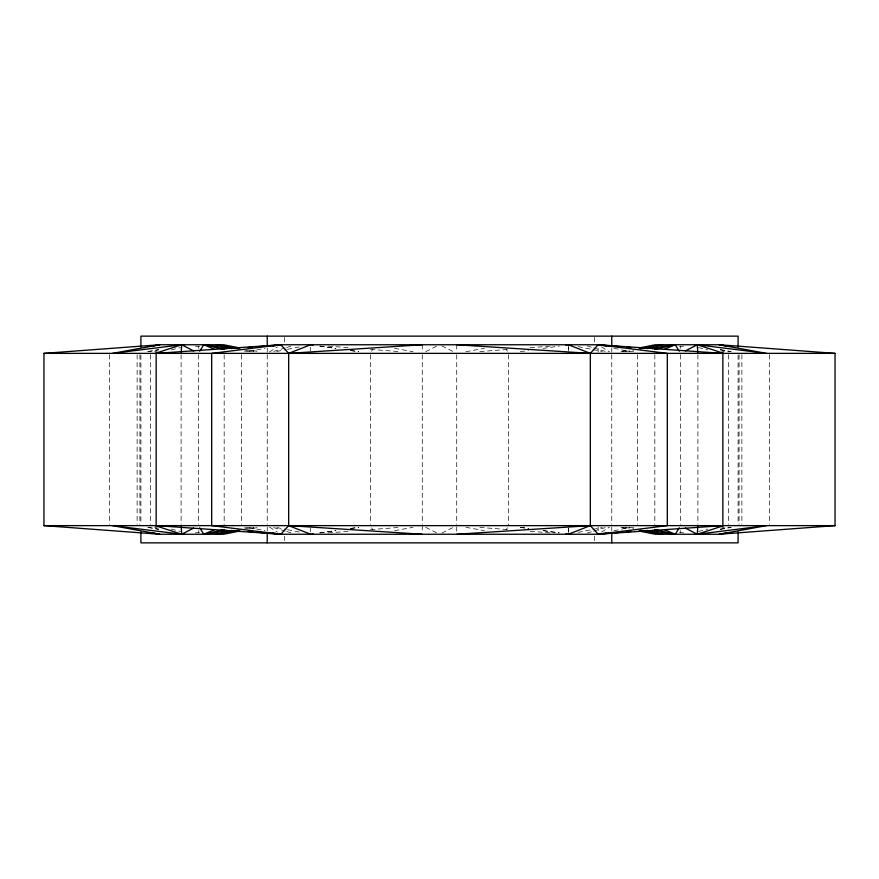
<?xml version="1.0" encoding="UTF-8"?>
<svg xmlns="http://www.w3.org/2000/svg" width="879" height="879" viewBox="0 0 879 879"><rect width="100%" height="100%" fill="white"/><g stroke="black" fill="none" stroke-linecap="round" stroke-linejoin="round"><path stroke-width="0.66" stroke-dasharray="4.39 3.3" d="M371.674 351.215L372.751 349.062M506.249 529.938L507.326 527.785M269.501 351.93L277.434 346.908M601.566 532.092L609.499 527.07M425.722 351.644L437.204 345.897M441.796 533.103L453.278 527.356M273.71 351.413L285.378 347.886M286.675 347.491L291.85 345.93M587.15 533.07L592.325 531.509M593.622 531.114L605.29 527.587M171.306 349.919L180.525 347.513M698.475 531.487L707.694 529.081M249.284 351.644L265.062 348.205M613.938 530.795L629.716 527.356M147.98 351.699L158.736 349.479M720.264 529.521L731.02 527.301M276.654 351.479L286.082 349.6M287.422 349.326L300.882 346.634M578.118 532.366L591.578 529.674M592.918 529.4L602.346 527.521M621.014 351.545L626.298 350.501M252.702 528.499L257.986 527.455M154.638 351.589L157.341 351.084M721.659 527.916L724.362 527.411M465.936 351.688L484.362 348.348M394.638 530.652L413.064 527.312M622.574 351.556L629.331 350.424M249.669 528.576L256.426 527.444M147.914 351.644L158.703 349.919M720.297 529.081L731.086 527.356M520.401 351.644L528.499 350.501M543.046 348.392L559.319 346.095M319.967 532.905L335.954 530.608M350.611 528.499L358.599 527.356M319.681 532.905L335.756 530.608M350.501 528.499L358.533 527.356M625.266 351.534L633.374 350.435M245.626 528.565L253.734 527.466M629.408 351.589L634.836 351.04M679.621 346.535L683.686 346.117M195.314 532.883L199.379 532.465M244.164 527.96L249.592 527.411M479.868 351.578L508.458 349.381M530.246 347.699L550.661 346.117M328.339 532.883L348.754 531.301M370.542 529.619L399.132 527.422M328.339 346.117L348.754 347.699M370.542 349.381L399.132 351.578M479.868 527.422L508.458 529.619M530.246 531.301L550.661 532.883M195.314 346.117L199.379 346.535M244.164 351.04L249.592 351.589M629.408 527.411L634.836 527.96M679.621 532.465L683.686 532.883M245.626 350.435L253.734 351.534M625.266 527.466L633.374 528.565M319.681 346.095L335.756 348.392M350.501 350.501L358.533 351.644M520.467 527.356L528.499 528.499M543.244 530.608L559.319 532.905M319.967 346.095L335.954 348.392M350.611 350.501L358.599 351.644M520.401 527.356L528.389 528.499M543.046 530.608L559.033 532.905M720.297 349.919L731.086 351.644M147.914 527.356L158.703 529.081M249.669 350.424L256.426 351.556M622.574 527.444L629.331 528.576M394.638 348.348L413.064 351.688M465.936 527.312L484.362 530.652M721.659 351.084L724.362 351.589M154.638 527.411L157.341 527.916M252.702 350.501L257.986 351.545M621.014 527.455L626.298 528.499M578.118 346.634L591.578 349.326M592.918 349.6L602.346 351.479M276.654 527.521L286.082 529.4M287.422 529.674L300.882 532.366M720.264 349.479L731.02 351.699M147.98 527.301L158.736 529.521M613.938 348.205L629.716 351.644M249.284 527.356L265.062 530.795M698.475 347.513L707.694 349.919M171.306 529.081L180.525 531.487M587.15 345.93L592.325 347.491M593.622 347.886L605.29 351.413M273.71 527.587L285.378 531.114M286.675 531.509L291.85 533.07M441.796 345.897L453.278 351.644M425.722 527.356L437.204 533.103M601.566 346.908L609.499 351.93M269.501 527.07L277.434 532.092M506.249 349.062L507.326 351.215M371.674 527.785L372.751 529.938M769.356 354.731L769.356 524.269M741.876 354.731L741.876 524.269M739.085 354.731L739.085 524.269M738.096 355.303L738.096 523.697M728.493 354.731L728.493 524.269M697.893 354.731L697.893 524.269M680.676 354.731L680.676 524.269M680.258 345.985L680.258 348.447M680.258 530.553L680.258 533.015M654.833 354.731L654.833 524.269M637.605 354.731L637.605 524.269M611.762 348.062L611.762 352.039M611.762 354.731L611.762 524.269M611.762 526.961L611.762 530.938M598.159 348.447L598.159 352.138M598.159 526.862L598.159 530.553M594.534 337.47L594.534 342.766M594.534 536.234L594.534 541.53M568.702 347.216L568.702 350.908M568.702 528.092L568.702 531.784M568.361 344.755L568.361 350.908M568.361 528.092L568.361 534.245M508.403 354.731L508.403 525.631M456.728 344.755L456.728 352.138M456.728 354.731L456.728 524.269M456.728 526.862L456.728 533.015M422.272 344.755L422.272 352.138M422.272 354.731L422.272 524.269M422.272 525.631L422.272 533.015M370.597 354.731L370.597 524.269M310.298 347.216L310.298 350.908M310.298 528.092L310.298 531.784M284.466 337.47L284.466 342.766M284.466 536.234L284.466 541.53M267.238 348.062L267.238 352.039M267.238 354.731L267.238 524.269M267.238 526.961L267.238 530.938M241.395 354.731L241.395 524.269M224.167 354.731L224.167 524.269M198.742 345.985L198.742 348.447M198.742 530.553L198.742 533.015M198.324 354.731L198.324 524.269M181.107 354.731L181.107 524.269M150.507 354.731L150.507 524.269M140.904 355.303L140.904 523.697M139.915 354.731L139.915 524.269M137.124 354.731L137.124 524.269M109.644 354.731L109.644 524.269"/><path stroke-width="1.32" d="M181.195 352.138L181.733 344.755L184.447 345.029M697.805 526.862L697.267 534.245L694.553 533.971M199.698 351.215L203.785 344.755L232.133 348.6M679.302 527.785L675.215 534.245L646.867 530.4M267.172 533.07L280.84 534.245L288.664 525.631L288.664 353.369L280.84 344.755L156.143 353.369L156.143 525.631L280.84 534.245L598.159 534.245L722.857 525.631L722.857 353.369L598.159 344.755L280.84 344.755L267.172 345.93M611.828 345.93L598.159 344.755L590.336 353.369L590.336 525.631L598.159 534.245L611.828 533.07M193.589 528.092L181.733 534.245L179.052 533.916M685.411 350.908L697.267 344.755L700.08 345.084M214.575 529.685L203.785 534.245L199.698 527.785M664.425 349.315L675.215 344.755L679.302 351.215M155.231 353.369L181.733 344.755L193.589 350.908M723.769 525.631L697.267 534.245L685.411 528.092M652.657 348.688L657.679 347.139M221.321 531.861L226.342 530.312M654.459 349.501L675.215 344.755L646.867 348.6M224.541 529.499L203.785 534.245L232.133 530.4M639.516 347.886L655.371 344.755L719.308 344.755L835.05 353.369L835.05 525.631L719.308 534.245L655.371 534.245L639.516 531.114M239.484 531.114L223.629 534.245L159.692 534.245L43.95 525.631L43.95 353.369L159.692 344.755L223.629 344.755L239.484 347.886M153.067 345.952L159.692 344.755L112.523 353.369L181.733 344.755L178.92 345.084M725.933 533.048L719.308 534.245L766.477 525.631L697.267 534.245L699.948 533.916M640.143 348.611L663.118 344.755M215.882 534.245L238.857 530.389M272.743 345.985L276.786 345.37M602.214 533.63L606.257 533.015M280.84 344.755L211.685 353.369L211.685 525.631L280.84 534.245M598.159 534.245L667.315 525.631L667.315 353.369L598.159 344.755M178.887 345.084L181.601 344.755M697.399 534.245L700.113 533.916M694.553 345.029L697.267 344.755L766.477 353.369L719.308 344.755L725.933 345.952M184.447 533.971L181.733 534.245L112.523 525.631L159.692 534.245L153.067 533.048M237.121 348.534L239.846 348.293M248.054 347.59L252.152 347.227M257.613 346.755L264.447 346.172M614.553 532.828L621.387 532.245M626.848 531.773L630.946 531.41M639.154 530.707L641.879 530.466M565.636 344.964L568.361 344.755L590.336 353.369L456.728 344.755M313.363 534.036L310.639 534.245L288.664 525.631L422.272 534.245M422.272 344.755L288.664 353.369L310.639 344.755L313.363 344.964M456.728 534.245L590.336 525.631L568.361 534.245L565.636 534.036M43.95 353.369L835.05 353.369M43.95 525.631L835.05 525.631M614.553 346.172L621.387 346.755M626.848 347.227L630.946 347.59M639.154 348.293L641.879 348.534M237.121 530.466L239.846 530.707M248.054 531.41L252.152 531.773M257.613 532.245L264.447 532.828M697.399 344.755L700.113 345.084M178.887 533.916L181.601 534.245M602.214 345.37L606.257 345.985M272.743 533.015L276.786 533.63M215.882 344.755L238.857 348.611M640.143 530.389L663.118 534.245M224.541 349.501L203.785 344.755L214.575 349.315M654.459 529.499L675.215 534.245L664.425 529.685M221.321 347.139L226.342 348.688M652.657 530.312L657.679 531.861M723.769 353.369L697.267 344.755L697.805 352.138M155.231 525.631L181.733 534.245L181.195 526.862M738.096 347.095L738.096 336.141L140.904 336.141L140.904 347.095M738.096 531.905L738.096 542.859L140.904 542.859L140.904 531.905M611.762 336.141L611.762 345.414M611.762 533.586L611.762 542.859M267.238 336.141L267.238 345.414M267.238 533.586L267.238 542.859"/></g></svg>
